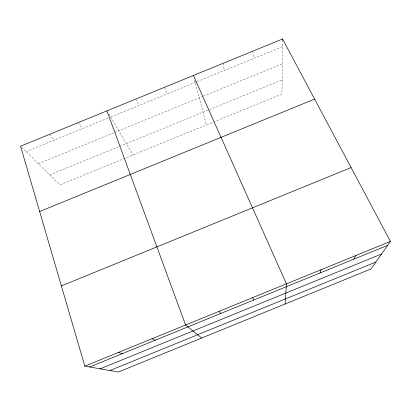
<?xml version="1.0" encoding="UTF-8"?>
<svg xmlns="http://www.w3.org/2000/svg" width="411" height="411" viewBox="0 0 411 411"><rect width="100%" height="100%" fill="white"/><g stroke="black" fill="none" stroke-linecap="round" stroke-linejoin="round"><path stroke-width="0.31" stroke-dasharray="2.06 1.54" d="M282.562 40.17L281.972 94.042L59.857 184.883L20.55 146.213M26.063 151.638L108.853 117.757M110.616 117.037L282.491 46.705M38.315 163.691L114.104 132.681M114.684 132.445L202.813 96.39M203.404 96.148L282.3 63.869M49.752 174.942L282.126 79.888M49.341 134.428L54.242 140.11M78.141 122.642L82.426 128.576M108.781 113.945L133.102 154.926M135.764 99.061L138.815 105.499M164.585 87.266L167.02 93.955M194.629 80.099L206.399 124.949M223.127 63.309L224.314 70.512M252.847 51.149L253.397 58.609"/><path stroke-width="0.62" d="M282.562 40.17L282.573 38.978L20.55 146.213L84.82 366.129L118.383 372.022L371.061 268.933L390.45 241.411L282.573 38.978M285.085 304.006L286.436 283.857L193.411 75.47M320.041 272.95L321.099 269.708M353.85 259.156L355.767 255.56M39.641 211.526L314.61 99.092M61.378 285.912L351.097 167.56M84.82 366.129L390.45 241.411M89.629 366.977L387.671 245.357M100.197 368.826L381.567 254.019M109.912 370.532L375.952 261.987M118.394 352.427L122.375 353.614M151.983 338.721L155.127 340.246M201.698 338.027L185.582 325.014L106.947 110.857M219.186 311.297L220.666 313.506M252.806 297.579L253.448 300.128"/></g></svg>
